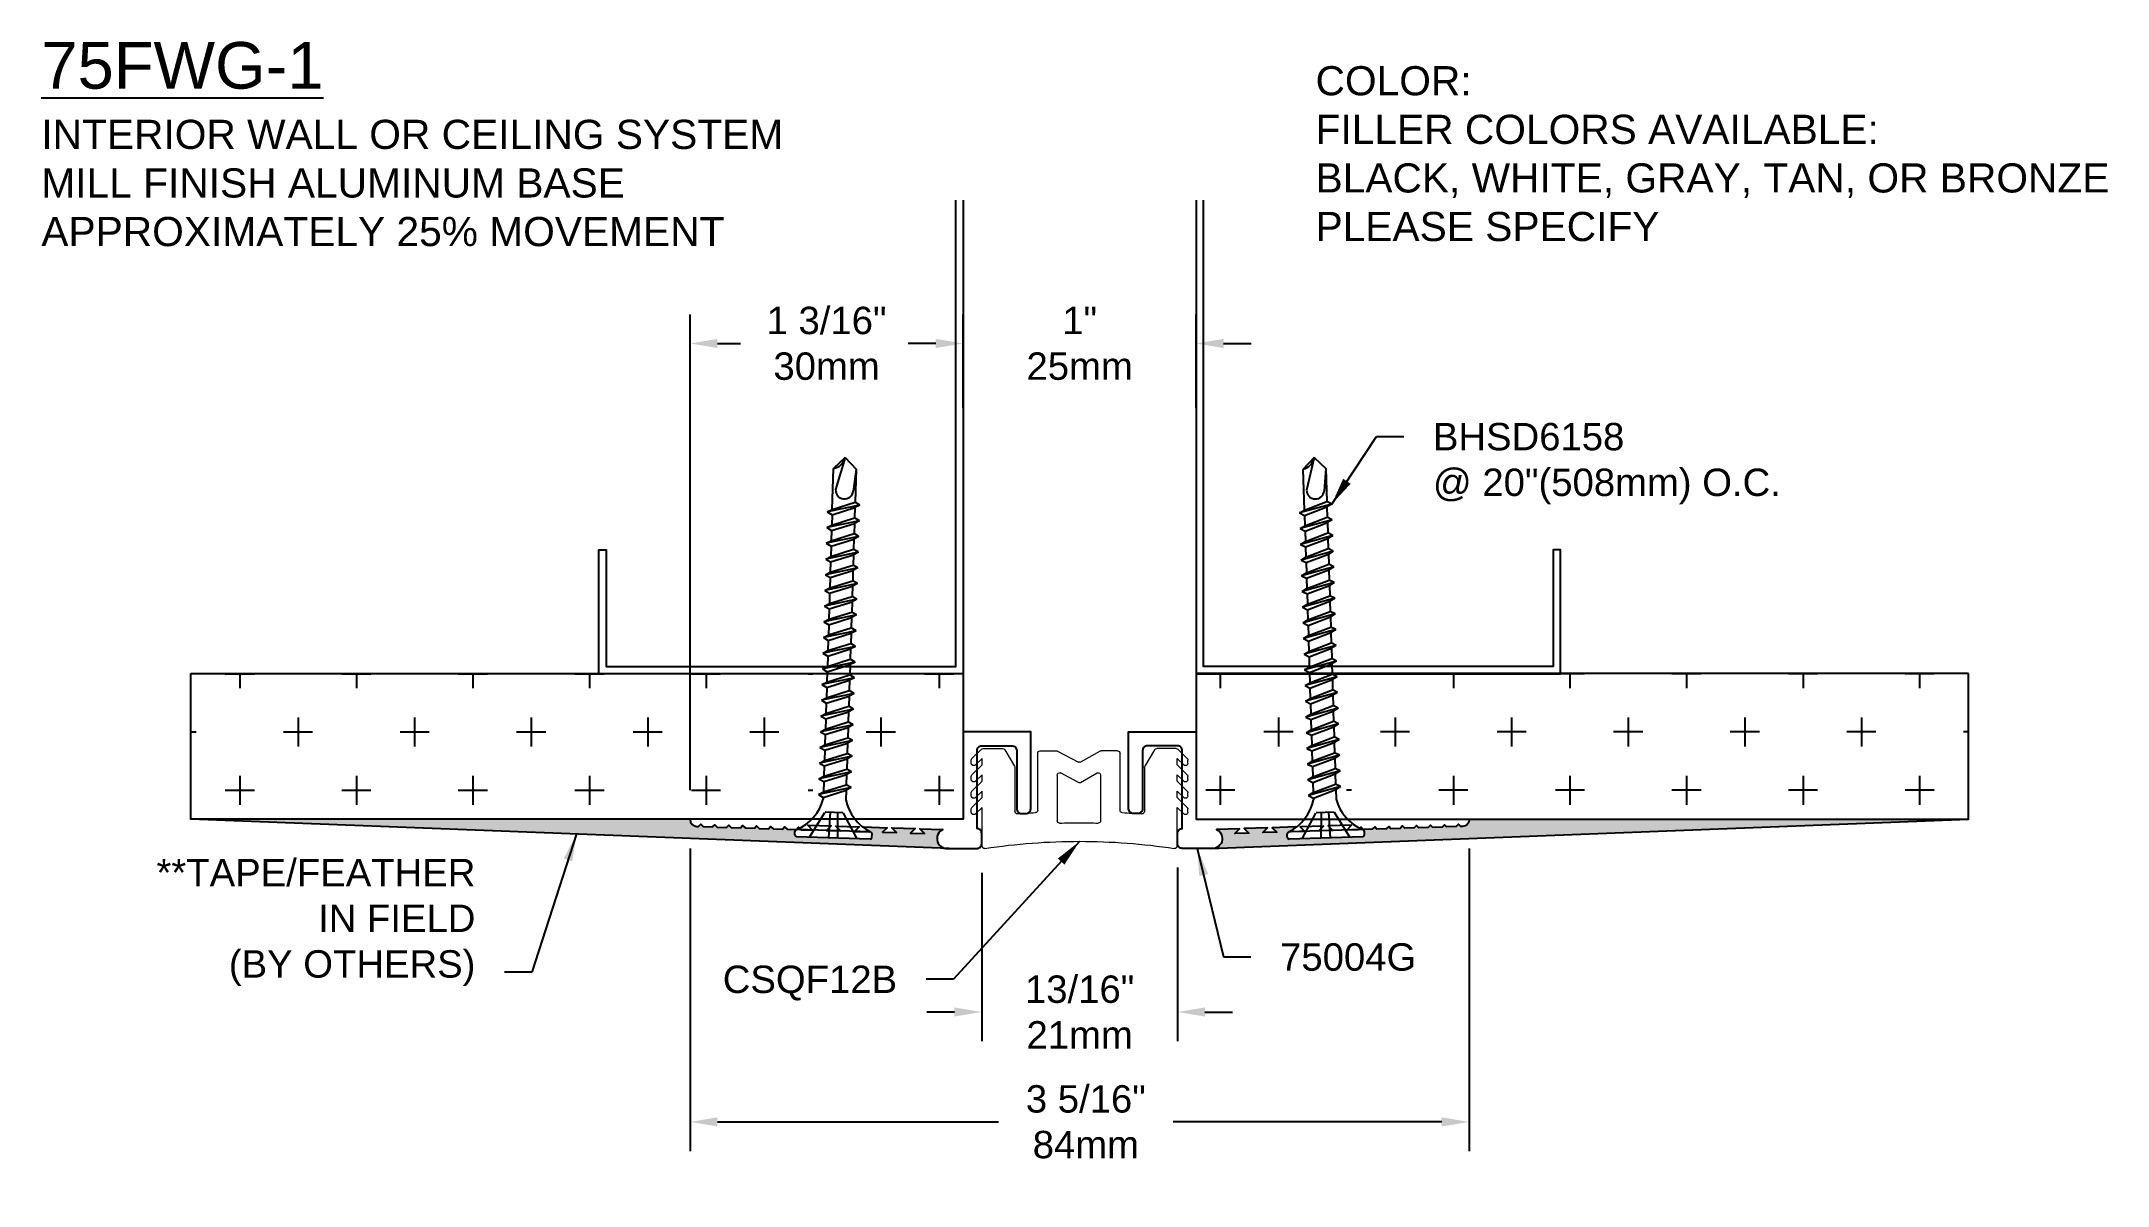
# Model space of a CAD drawing. Header units: inches. Extents: x -0.03 to 8.84, y -0.53 to 4.37.
import ezdxf

# ---------------------------------------------------------------- set-up
doc = ezdxf.new("R2010")
doc.units = ezdxf.units.IN
doc.header["$MEASUREMENT"] = 0
doc.linetypes.add('HIDDEN2', pattern=[0.1875, 0.125, -0.0625])
for name, color, linetype in [('Anchors', 4, 'Continuous'), ('Conditions', 1, 'Continuous'), ('Dimensions', 3, 'Continuous'), ('Fillers', 2, 'Continuous'), ('Metals', 7, 'Continuous'), ('Text', 2, 'Continuous')]:
    doc.layers.add(name, color=color, linetype=linetype)
doc.styles.add('ARIAL', font='arial.ttf')
doc.dimstyles.new('ARIAL', dxfattribs={"dimtxt": 0.1175, "dimasz": 0.1175, "dimexe": 0.125, "dimexo": 0.125, "dimgap": 0.125, "dimtad": 0, "dimtih": 1, "dimtoh": 1, "dimdec": 4, "dimzin": 0, "dimdsep": 46, "dimlunit": 4, "dimtxsty": 'ARIAL', "dimcen": 0.09, "dimadec": 0, "dimazin": 0, "dimtfac": 1, "dimtdec": 4, "dimtofl": 0, "dimtmove": 0, "dimatfit": 3, "dimfxl": 0, "dimfrac": 2, "dimtolj": 1, "dimtzin": 0, "dimarcsym": 0})

# ---------------------------------------------------------------- blocks, each defined once
blk = doc.blocks.new('75004G')
blk.add_lwpolyline([(-36.103, -43.0482), (-36.1127, -43.0385), (-36.123, -43.0488), (-36.163, -43.05), (-36.1727, -43.0403), (-36.183, -43.0506), (-36.223, -43.0519), (-36.2327, -43.0422), (-36.243, -43.0525), (-36.283, -43.0538), (-36.2927, -43.0441), (-36.303, -43.0544), (-36.343, -43.0556), (-36.3527, -43.0459), (-36.363, -43.0562), (-36.403, -43.0575), (-36.4127, -43.0478), (-36.423, -43.0581), (-36.463, -43.0594), (-36.4727, -43.0497), (-36.483, -43.06), (-36.5327, -43.0615), (-36.5127, -43.0409), (-36.6127, -43.044), (-36.5927, -43.0634), (-36.6527, -43.0653), (-36.6327, -43.0446), (-36.7327, -43.0477), (-36.7127, -43.0671), (-36.7727, -43.069), (-36.7527, -43.0484), (-36.8527, -43.0515), (-36.8327, -43.0709), (-36.8927, -43.0727), (-36.8727, -43.0521), (-36.9727, -43.0552), (-36.9527, -43.0746), (-37.0127, -43.0765), (-36.9927, -43.0558), (-37.0918, -43.0589, -0.898994), (-37.1184, -43.1402), (-37.2382, -43.1402, -0.414214), (-37.2582, -43.1202), (-37.2582, -43.0752, -0.414214), (-37.2382, -43.0552), (-37.2382, -42.7202, 0.414214), (-37.2582, -42.7002), (-37.3882, -42.7002, 0.414214), (-37.4082, -42.7202), (-37.4082, -42.9702, -0.414214), (-37.4282, -42.9902), (-37.4482, -42.9902, -0.414214), (-37.4682, -42.9702), (-37.4682, -42.6402), (-37.1782, -42.6402), (-37.1782, -43.0152), (-36.0071, -43.0152), (-36.0071, -43.0161, -0.405134), (-36.0362, -43.0461), (-36.043, -43.0463), (-36.0527, -43.0366), (-36.063, -43.0469)], format="xyb", close=True)
blk = doc.blocks.new('*D1')
at = {"layer": 'Defpoints', "color": 0}
for p in [(3.9274, 3.0771), (3.9274, 2.6765), (4.9274, 2.6765)]:
    blk.add_point(p, dxfattribs=at)
at = {"layer": 'Dimensions', "color": 0, "lineweight": -2}
for p, q in [((3.9274, 2.8015), (3.9274, 3.2021)), ((4.9274, 2.8015), (4.9274, 3.2021)), ((3.8099, 3.0771), (3.6924, 3.0771)), ((5.0449, 3.0771), (5.1624, 3.0771))]:
    blk.add_line(p, q, dxfattribs=at)
at = {"layer": 'Dimensions', "color": 0}
for points in [[(3.8099, 3.0967), (3.8099, 3.0576), (3.9274, 3.0771)], [(5.0449, 3.0967), (5.0449, 3.0576), (4.9274, 3.0771)]]:
    blk.add_solid(points, dxfattribs=at)
at = {"layer": 'Dimensions', "color": 0, "insert": (4.4274, 3.0771), "char_height": 0.1175, "attachment_point": 5, "style": 'ARIAL'}
blk.add_mtext('\\A1;1"\\P25mm', dxfattribs=at)
blk = doc.blocks.new('*D2')
at = {"layer": 'Defpoints', "color": 0}
for p in [(3.9274, 3.0771), (3.9274, 2.6765), (2.7563, 1.0369)]:
    blk.add_point(p, dxfattribs=at)
at = {"layer": 'Dimensions', "color": 0, "lineweight": -2}
for p, q in [((2.7563, 1.1619), (2.7563, 3.2021)), ((3.9274, 2.8015), (3.9274, 3.2021)), ((2.8738, 3.0771), (2.9723, 3.0771)), ((3.8099, 3.0771), (3.7114, 3.0771))]:
    blk.add_line(p, q, dxfattribs=at)
at = {"layer": 'Dimensions', "color": 0}
for points in [[(2.8738, 3.0967), (2.8738, 3.0576), (2.7563, 3.0771)], [(3.8099, 3.0967), (3.8099, 3.0576), (3.9274, 3.0771)]]:
    blk.add_solid(points, dxfattribs=at)
at = {"layer": 'Dimensions', "color": 0, "insert": (3.3418, 3.0771), "char_height": 0.1175, "attachment_point": 5, "style": 'ARIAL'}
blk.add_mtext('\\A1;1 3/16"\\P30mm', dxfattribs=at)
blk = doc.blocks.new('*D3')
at = {"layer": 'Defpoints', "color": 0}
for p in [(4.0074, 0.9319), (4.8474, 0.9544), (4.0074, 0.2103)]:
    blk.add_point(p, dxfattribs=at)
at = {"layer": 'Dimensions', "color": 0, "lineweight": -2}
for p, q in [((4.0074, 0.8069), (4.0074, 0.0853)), ((4.8474, 0.8294), (4.8474, 0.0853)), ((3.8899, 0.2103), (3.7724, 0.2103)), ((4.9649, 0.2103), (5.0824, 0.2103))]:
    blk.add_line(p, q, dxfattribs=at)
at = {"layer": 'Dimensions', "color": 0}
for points in [[(3.8899, 0.2299), (3.8899, 0.1908), (4.0074, 0.2103)], [(4.9649, 0.2299), (4.9649, 0.1908), (4.8474, 0.2103)]]:
    blk.add_solid(points, dxfattribs=at)
at = {"layer": 'Dimensions', "color": 0, "insert": (4.4274, 0.2103), "char_height": 0.1175, "attachment_point": 5, "style": 'ARIAL'}
blk.add_mtext('\\A1;13/16"\\P21mm', dxfattribs=at)
blk = doc.blocks.new('*D4')
at = {"layer": 'Defpoints', "color": 0}
for p in [(2.7563, 1.0369), (6.0984, 1.036), (2.7563, -0.261)]:
    blk.add_point(p, dxfattribs=at)
at = {"layer": 'Dimensions', "color": 0, "lineweight": -2}
for p, q in [((2.7563, 0.9119), (2.7563, -0.386)), ((6.0984, 0.911), (6.0984, -0.386)), ((2.8738, -0.261), (4.0788, -0.261)), ((5.9809, -0.261), (4.8289, -0.261))]:
    blk.add_line(p, q, dxfattribs=at)
at = {"layer": 'Dimensions', "color": 0}
for points in [[(2.8738, -0.2414), (2.8738, -0.2806), (2.7563, -0.261)], [(5.9809, -0.2414), (5.9809, -0.2806), (6.0984, -0.261)]]:
    blk.add_solid(points, dxfattribs=at)
at = {"layer": 'Dimensions', "color": 0, "insert": (4.4539, -0.261), "char_height": 0.1175, "attachment_point": 5, "style": 'ARIAL'}
blk.add_mtext('\\A1;3 5/16"\\P84mm', dxfattribs=at)
blk = doc.blocks.new('CSQF12B')
h = blk.add_hatch(color=256)
h.dxf.hatch_style = 1
h.paths.add_polyline_path([(0.0565, 0.4282, 0.460373), (0.045, 0.4183), (0.045, 0.2524), (0.0171, 0.2804, 0.668179), (0, 0.2733), (0, 0.2591, 0.198912), (0.0029, 0.2521), (0.045, 0.21), (0.045, 0.1824), (0.0171, 0.2104, 0.668179), (0, 0.2033), (0, 0.1891, 0.198912), (0.0029, 0.1821), (0.045, 0.14), (0.045, 0.1124), (0.0171, 0.1404, 0.668179), (0, 0.1333), (0, 0.1191, 0.198912), (0.0029, 0.1121), (0.045, 0.07), (0.045, 0.0424), (0.0171, 0.0704, 0.668179), (0, 0.0633), (0, 0.0491, 0.198912), (0.0029, 0.0421), (0.0421, 0.0029, 0.198912), (0.0491, 0), (0.1292, 0, 0.267949), (0.1379, 0.005), (0.1787, 0.0756, 0.131652), (0.18, 0.0806), (0.18, 0.2698, -0.442532), (0.191, 0.2797, 0.004205), (0.2648, 0.2748, -0.402093), (0.2744, 0.2648), (0.2744, 0.02, 0.414214), (0.2844, 0.01), (0.3522, 0.01, 0.107936), (0.3563, 0.0109), (0.4428, 0.0581, -0.107936), (0.447, 0.059, -0.107936), (0.4512, 0.0581), (0.5316, 0.0109, 0.107936), (0.5357, 0.01), (0.6036, 0.01, 0.414214), (0.6136, 0.02), (0.6136, 0.2648, -0.404634), (0.6232, 0.2748, 0.003884), (0.703, 0.2797, -0.442532), (0.714, 0.2698), (0.714, 0.0806, 0.131652), (0.7153, 0.0756), (0.7561, 0.005, 0.267949), (0.7648, 0), (0.8449, 0, 0.198912), (0.8519, 0.0029), (0.8911, 0.0421, 0.198912), (0.894, 0.0491), (0.894, 0.0633, 0.668179), (0.8769, 0.0704), (0.849, 0.0424), (0.849, 0.07), (0.8911, 0.1121, 0.198912), (0.894, 0.1191), (0.894, 0.1333, 0.668179), (0.8769, 0.1404), (0.849, 0.1124), (0.849, 0.14), (0.8911, 0.1821, 0.198912), (0.894, 0.1891), (0.894, 0.2033, 0.668179), (0.8769, 0.2104), (0.849, 0.1824), (0.849, 0.21), (0.8911, 0.2521, 0.198912), (0.894, 0.2591), (0.894, 0.2733, 0.668179), (0.8769, 0.2804), (0.849, 0.2524), (0.849, 0.4183, 0.460373), (0.8375, 0.4282, -0.038767), (0.447, 0.3978, -0.038767)])
h.paths.add_polyline_path([(0.447, 0.3179, 0.010105), (0.523, 0.3197, -0.429277), (0.5336, 0.3097), (0.5336, 0.1136, -0.546586), (0.5194, 0.1045), (0.4512, 0.1461, 0.107936), (0.447, 0.147, 0.107936), (0.4428, 0.1461), (0.3685, 0.1045, -0.546586), (0.3544, 0.1136), (0.3544, 0.3097, -0.42734), (0.3648, 0.3197, 0.009366)], flags=16)
at = {"color": 7, "linetype": 'Continuous', "lineweight": 15}
for points in [[(0.447, 0.3978, -0.038767), (0.0565, 0.4282, 0.460373), (0.045, 0.4183), (0.045, 0.2524), (0.0171, 0.2804, 0.668179), (0, 0.2733), (0, 0.2591, 0.198912), (0.0029, 0.2521), (0.045, 0.21), (0.045, 0.1824), (0.0171, 0.2104, 0.668179), (0, 0.2033), (0, 0.1891, 0.198912), (0.0029, 0.1821), (0.045, 0.14), (0.045, 0.1124), (0.0171, 0.1404, 0.668179), (0, 0.1333), (0, 0.1191, 0.198912), (0.0029, 0.1121), (0.045, 0.07), (0.045, 0.0424), (0.0171, 0.0704, 0.668179), (0, 0.0633), (0, 0.0491, 0.198912), (0.0029, 0.0421), (0.0421, 0.0029, 0.198912), (0.0491, 0), (0.1292, 0, 0.267949), (0.1379, 0.005), (0.1787, 0.0756, 0.131652), (0.18, 0.0806), (0.18, 0.2698, -0.442532), (0.191, 0.2797, 0.004223), (0.2651, 0.2748, -0.392684), (0.2744, 0.2648), (0.2744, 0.02, 0.414214), (0.2844, 0.01), (0.3522, 0.01, 0.107936), (0.3563, 0.0109), (0.4428, 0.0581, -0.107936), (0.447, 0.059, -0.107936)], [(0.447, 0.3978, 0.038767), (0.8375, 0.4282, -0.460373), (0.849, 0.4183), (0.849, 0.2524), (0.8769, 0.2804, -0.668179), (0.894, 0.2733), (0.894, 0.2591, -0.198912), (0.8911, 0.2521), (0.849, 0.21), (0.849, 0.1824), (0.8769, 0.2104, -0.668179), (0.894, 0.2033), (0.894, 0.1891, -0.198912), (0.8911, 0.1821), (0.849, 0.14), (0.849, 0.1124), (0.8769, 0.1404, -0.668179), (0.894, 0.1333), (0.894, 0.1191, -0.198912), (0.8911, 0.1121), (0.849, 0.07), (0.849, 0.0424), (0.8769, 0.0704, -0.668179), (0.894, 0.0633), (0.894, 0.0491, -0.198912), (0.8911, 0.0421), (0.8519, 0.0029, -0.198912), (0.8449, 0), (0.7648, 0, -0.267949), (0.7561, 0.005), (0.7153, 0.0756, -0.131652), (0.714, 0.0806), (0.714, 0.2698, 0.442532), (0.703, 0.2797, -0.003904), (0.6228, 0.2748, 0.392684), (0.6136, 0.2648), (0.6136, 0.02, -0.414214), (0.6036, 0.01), (0.5357, 0.01, -0.107936), (0.5316, 0.0109), (0.4512, 0.0581, 0.107936), (0.447, 0.059, 0.107936)], [(0.447, 0.147, 0.107936), (0.4428, 0.1461), (0.3685, 0.1045, -0.546586), (0.3544, 0.1136), (0.3544, 0.3097, -0.42533), (0.3647, 0.3197, 0.009374), (0.447, 0.3179, 0.009374)], [(0.447, 0.147, -0.107936), (0.4512, 0.1461), (0.5194, 0.1045, 0.546586), (0.5336, 0.1136), (0.5336, 0.3097, 0.42533), (0.5232, 0.3197, -0.010123), (0.447, 0.3179, -0.009374)]]:
    blk.add_lwpolyline(points, format="xyb", dxfattribs=at)
blk = doc.blocks.new('BHSD6158')
for p, q in [((-0.1577, 0), (0.1577, 0)), ((-0.1655, -0.0078), (-0.1655, -0.0232)), ((-0.1577, -0.031), (0.1577, -0.031)), ((0.1655, -0.0078), (0.1655, -0.0232)), ((-0.0485, -0.2063), (-0.0485, -0.1655)), ((0.0485, -0.1727), (-0.0485, -0.2063)), ((0.0485, -0.1727), (0.0485, -0.1655)), ((0.0695, -0.1843), (0.0485, -0.1727)), ((-0.0695, -0.218), (0.0695, -0.1843)), ((-0.0695, -0.218), (-0.0485, -0.2063)), ((-0.0695, -0.218), (-0.0485, -0.2296)), ((-0.0695, -0.2853), (0.0695, -0.2516)), ((0.0485, -0.1959), (-0.0485, -0.2296)), ((-0.0485, -0.2737), (-0.0485, -0.2296)), ((0.0485, -0.24), (-0.0485, -0.2737)), ((0.0485, -0.2633), (-0.0485, -0.2969)), ((0.0695, -0.1843), (0.0485, -0.1959)), ((0.0485, -0.24), (0.0485, -0.1959)), ((0.0695, -0.2516), (0.0485, -0.24)), ((0.0695, -0.2516), (0.0485, -0.2633)), ((0.0485, -0.3073), (0.0485, -0.2633)), ((-0.0695, -0.2853), (-0.0485, -0.2737)), ((-0.0695, -0.2853), (-0.0485, -0.2969)), ((-0.0695, -0.3527), (0.0695, -0.319)), ((-0.0695, -0.3527), (-0.0485, -0.341)), ((-0.0695, -0.3527), (-0.0485, -0.3643)), ((-0.0485, -0.341), (-0.0485, -0.2969)), ((0.0485, -0.3073), (-0.0485, -0.341)), ((0.0485, -0.3306), (-0.0485, -0.3643)), ((0.0695, -0.319), (0.0485, -0.3073)), ((0.0695, -0.319), (0.0485, -0.3306)), ((0.0485, -0.3747), (0.0485, -0.3306)), ((-0.0695, -0.42), (0.0695, -0.3863)), ((-0.0695, -0.42), (-0.0485, -0.4084)), ((-0.0695, -0.42), (-0.0485, -0.4316)), ((-0.0485, -0.4084), (-0.0485, -0.3643)), ((0.0485, -0.3747), (-0.0485, -0.4084)), ((0.0485, -0.398), (-0.0485, -0.4316)), ((-0.0485, -0.4757), (-0.0485, -0.4316)), ((0.0485, -0.442), (-0.0485, -0.4757)), ((0.0695, -0.3863), (0.0485, -0.3747)), ((0.0695, -0.3863), (0.0485, -0.398)), ((0.0485, -0.442), (0.0485, -0.398)), ((0.0695, -0.4537), (0.0485, -0.442)), ((-0.0695, -0.4873), (0.0695, -0.4537)), ((-0.0695, -0.4873), (-0.0485, -0.4757)), ((-0.0695, -0.4873), (-0.0485, -0.499)), ((-0.0695, -0.5547), (0.0695, -0.521)), ((0.0485, -0.4653), (-0.0485, -0.499)), ((-0.0485, -0.5431), (-0.0485, -0.499)), ((0.0485, -0.5094), (-0.0485, -0.5431)), ((0.0695, -0.4537), (0.0485, -0.4653)), ((0.0485, -0.5094), (0.0485, -0.4653)), ((0.0695, -0.521), (0.0485, -0.5094)), ((0.0695, -0.521), (0.0485, -0.5326)), ((-0.0695, -0.5547), (-0.0485, -0.5431)), ((-0.0695, -0.5547), (-0.0485, -0.5663)), ((-0.0695, -0.622), (0.0695, -0.5884)), ((-0.0695, -0.622), (-0.0485, -0.6104)), ((0.0485, -0.5326), (-0.0485, -0.5663)), ((-0.0485, -0.6104), (-0.0485, -0.5663)), ((0.0485, -0.5767), (-0.0485, -0.6104)), ((0.0485, -0.6), (-0.0485, -0.6337)), ((0.0485, -0.5767), (0.0485, -0.5326)), ((0.0695, -0.5884), (0.0485, -0.5767)), ((0.0695, -0.5884), (0.0485, -0.6)), ((0.0485, -0.6441), (0.0485, -0.6)), ((-0.0695, -0.622), (-0.0485, -0.6337)), ((-0.0695, -0.6894), (0.0695, -0.6557)), ((-0.0695, -0.6894), (-0.0485, -0.6777)), ((-0.0695, -0.6894), (-0.0485, -0.701)), ((-0.0485, -0.6777), (-0.0485, -0.6337)), ((0.0485, -0.6441), (-0.0485, -0.6777)), ((0.0485, -0.6673), (-0.0485, -0.701)), ((-0.0485, -0.7451), (-0.0485, -0.701)), ((0.0695, -0.6557), (0.0485, -0.6441)), ((0.0695, -0.6557), (0.0485, -0.6673)), ((0.0485, -0.7114), (0.0485, -0.6673)), ((-0.0695, -0.7567), (0.0695, -0.723)), ((-0.0695, -0.7567), (-0.0485, -0.7451)), ((-0.0695, -0.7567), (-0.0485, -0.7684)), ((-0.0695, -0.8241), (0.0695, -0.7904)), ((0.0485, -0.7114), (-0.0485, -0.7451)), ((0.0485, -0.7347), (-0.0485, -0.7684)), ((-0.0485, -0.8124), (-0.0485, -0.7684)), ((0.0485, -0.7788), (-0.0485, -0.8124)), ((0.0695, -0.723), (0.0485, -0.7114)), ((0.0695, -0.723), (0.0485, -0.7347)), ((0.0485, -0.7788), (0.0485, -0.7347)), ((0.0695, -0.7904), (0.0485, -0.7788)), ((0.0695, -0.7904), (0.0485, -0.802)), ((-0.0695, -0.8241), (-0.0485, -0.8124)), ((-0.0695, -0.8241), (-0.0485, -0.8357)), ((-0.0695, -0.8914), (0.0695, -0.8577)), ((-0.0695, -0.8914), (-0.0485, -0.8798)), ((0.0485, -0.802), (-0.0485, -0.8357)), ((-0.0485, -0.8798), (-0.0485, -0.8357)), ((0.0485, -0.8461), (-0.0485, -0.8798)), ((0.0485, -0.8694), (-0.0485, -0.903)), ((0.0485, -0.8461), (0.0485, -0.802)), ((0.0695, -0.8577), (0.0485, -0.8461)), ((0.0695, -0.8577), (0.0485, -0.8694)), ((0.0485, -0.9135), (0.0485, -0.8694)), ((-0.0695, -0.8914), (-0.0485, -0.903)), ((-0.0695, -0.9588), (0.0695, -0.9251)), ((-0.0695, -0.9588), (-0.0485, -0.9471)), ((-0.0695, -0.9588), (-0.0485, -0.9704)), ((-0.0485, -0.9471), (-0.0485, -0.903)), ((0.0485, -0.9135), (-0.0485, -0.9471)), ((0.0485, -0.9367), (-0.0485, -0.9704)), ((-0.0485, -1.0145), (-0.0485, -0.9704)), ((0.0695, -0.9251), (0.0485, -0.9135)), ((0.0695, -0.9251), (0.0485, -0.9367)), ((0.0485, -0.9808), (0.0485, -0.9367)), ((-0.0695, -1.0261), (0.0695, -0.9924)), ((-0.0695, -1.0261), (-0.0485, -1.0145)), ((-0.0695, -1.0261), (-0.0485, -1.0377)), ((-0.0695, -1.0934), (0.0695, -1.0598)), ((0.0485, -0.9808), (-0.0485, -1.0145)), ((0.0485, -1.0041), (-0.0485, -1.0377)), ((-0.0485, -1.0818), (-0.0485, -1.0377)), ((0.0485, -1.0481), (-0.0485, -1.0818)), ((0.0695, -0.9924), (0.0485, -0.9808)), ((0.0695, -0.9924), (0.0485, -1.0041)), ((0.0485, -1.0481), (0.0485, -1.0041)), ((0.0695, -1.0598), (0.0485, -1.0481)), ((0.0695, -1.0598), (0.0485, -1.0714)), ((-0.0695, -1.0934), (-0.0485, -1.0818)), ((-0.0695, -1.0934), (-0.0485, -1.1051)), ((-0.0695, -1.1608), (0.0695, -1.1271)), ((-0.0695, -1.1608), (-0.0485, -1.1492)), ((0.0485, -1.0714), (-0.0485, -1.1051)), ((-0.0485, -1.1492), (-0.0485, -1.1051)), ((0.0485, -1.1155), (-0.0485, -1.1492)), ((0.0485, -1.1387), (-0.0485, -1.1724)), ((0.0485, -1.1155), (0.0485, -1.0714)), ((0.0695, -1.1271), (0.0485, -1.1155)), ((0.0695, -1.1271), (0.0485, -1.1387)), ((0.0485, -1.1828), (0.0485, -1.1387)), ((-0.0695, -1.1608), (-0.0485, -1.1724)), ((-0.0695, -1.2281), (0.0695, -1.1945)), ((-0.0695, -1.2281), (-0.0485, -1.2165)), ((-0.0695, -1.2281), (-0.0485, -1.2398)), ((-0.0485, -1.2165), (-0.0485, -1.1724)), ((0.0485, -1.1828), (-0.0485, -1.2165)), ((0.0485, -1.2061), (-0.0485, -1.2398)), ((-0.0485, -1.2838), (-0.0485, -1.2398)), ((0.0695, -1.1945), (0.0485, -1.1828)), ((0.0695, -1.1945), (0.0485, -1.2061)), ((0.0485, -1.2502), (0.0485, -1.2061)), ((-0.0695, -1.2955), (0.0695, -1.2618)), ((-0.0695, -1.2955), (-0.0485, -1.2838)), ((-0.0695, -1.2955), (-0.0485, -1.3071)), ((-0.0695, -1.3628), (0.0695, -1.3292)), ((0.0485, -1.2502), (-0.0485, -1.2838)), ((0.0485, -1.2734), (-0.0485, -1.3071)), ((-0.0485, -1.3512), (-0.0485, -1.3071)), ((0.0485, -1.3175), (-0.0485, -1.3512)), ((0.0695, -1.2618), (0.0485, -1.2502)), ((0.0695, -1.2618), (0.0485, -1.2734)), ((0.0485, -1.3175), (0.0485, -1.2734)), ((0.0695, -1.3292), (0.0485, -1.3175)), ((0.0695, -1.3292), (0.0485, -1.3408)), ((-0.0695, -1.3628), (-0.0485, -1.3512)), ((-0.0695, -1.3628), (-0.0485, -1.3745)), ((-0.0695, -1.4302), (0.0695, -1.3965)), ((0.0485, -1.3408), (-0.0485, -1.3745)), ((-0.0485, -1.4185), (-0.0485, -1.3745)), ((0.0485, -1.3849), (-0.0485, -1.4185)), ((0.0485, -1.4081), (-0.0485, -1.4418)), ((0.0485, -1.3849), (0.0485, -1.3408)), ((0.0695, -1.3965), (0.0485, -1.3849)), ((0.0695, -1.3965), (0.0485, -1.4081)), ((0.0485, -1.4081), (0.0485, -1.5837)), ((-0.0695, -1.4302), (-0.0485, -1.4185)), ((-0.0695, -1.4302), (-0.0485, -1.4418)), ((-0.0485, -1.5837), (-0.0485, -1.4418)), ((-0.0485, -1.5837), (-0.0385, -1.4887)), ((0, -1.6322), (0.0367, -1.4933)), ((0, -1.6322), (-0.0485, -1.5837)), ((0, -1.6322), (0.0485, -1.5837))]:
    blk.add_line(p, q)
at = {"linetype": 'HIDDEN2'}
for p, q in [((-0.1026, 0), (-0.0382, -0.1106)), ((-0.0199, 0), (-0.0159, -0.1106)), ((0.0199, 0), (0.0159, -0.1106)), ((0.1026, 0), (0.0382, -0.1106)), ((0.0382, -0.1106), (-0.0382, -0.1106))]:
    blk.add_line(p, q, dxfattribs=at)
for centre, radius, start, end in [((-0.1577, -0.0078), 0.00781, 90, 180), ((0.1577, -0.0078), 0.00781, 0, 90), ((-0.1577, -0.0232), 0.00781, 180, 270), ((-0.2432, -0.212), 0.2002, 13.43937, 64.70603), ((0.2432, -0.212), 0.2002, 115.29397, 166.56063), ((0.1577, -0.0232), 0.00781, 270, 0), ((-0.0009, -1.4919), 0.0377, 357.78791, 175.12637), ((0.0619, -1.6456), 0.0633, 102.22033, 167.77967)]:
    blk.add_arc(centre, radius, start, end)

msp = doc.modelspace()

# ---------------------------------------------------------------- hatches: boundary and pattern name
at = {"layer": 'Conditions'}
h = msp.add_hatch(dxfattribs=at)
h.set_pattern_fill('CROSS', color=256, style=0)
h.set_pattern_definition([(360, (-0.23793, 5.6609), (0.25, -0.25), [0.125, -0.375]), (270, (-0.17543, 5.7234), (-0.25, -0.25), [0.125, -0.375])])
h.paths.add_polyline_path([(3.2824, 1.0369), (3.2824, 1.07947), (3.25919, 1.09232), (3.2824, 1.10518), (3.2824, 1.16281), (3.25919, 1.17566), (3.2824, 1.18851), (3.2824, 1.24614), (3.25919, 1.25899), (3.2824, 1.27184), (3.2824, 1.32947), (3.25919, 1.34232), (3.2824, 1.35518), (3.2824, 1.41281), (3.25919, 1.42566), (3.2824, 1.43851), (3.2824, 1.49614), (3.25919, 1.50899), (3.2824, 1.52184), (3.2824, 1.57947), (3.25919, 1.59232), (3.2824, 1.60518), (3.2824, 1.6619), (0.61509, 1.6619), (0.61509, 1.0369)])
h.paths.add_polyline_path([(3.43119, 1.30066), (3.4074, 1.28749), (3.4074, 1.23049), (3.43119, 1.21732), (3.4074, 1.20416), (3.4074, 1.14716), (3.43119, 1.13399), (3.4074, 1.12083), (3.4074, 1.06382), (3.43119, 1.05066), (3.4074, 1.03749), (3.4074, 1.0369), (3.92739, 1.0369), (3.92739, 1.6619), (3.4074, 1.6619), (3.4074, 1.64716), (3.43119, 1.63399), (3.4074, 1.62083), (3.4074, 1.56382), (3.43119, 1.55066), (3.4074, 1.53749), (3.4074, 1.48049), (3.43119, 1.46732), (3.4074, 1.45416), (3.4074, 1.39716), (3.43119, 1.38399), (3.4074, 1.37083), (3.4074, 1.31382)])
h = msp.add_hatch(dxfattribs=at)
h.set_pattern_fill('CROSS', color=256, style=0)
h.set_pattern_definition([(180, (9.0927, 5.6609), (-0.25, -0.25), [0.125, -0.375]), (270, (9.0302, 5.7234), (0.25, -0.25), [0.125, -0.375])])
h.paths.add_polyline_path([(8.2397, 1.0369), (8.2397, 1.6619), (5.57238, 1.6619), (5.57238, 1.61745), (5.5956, 1.6046), (5.57238, 1.59175), (5.57238, 1.53412), (5.5956, 1.52127), (5.57238, 1.50842), (5.57238, 1.45079), (5.5956, 1.43793), (5.57238, 1.42508), (5.57238, 1.36745), (5.5956, 1.3546), (5.57238, 1.34175), (5.57238, 1.28412), (5.5956, 1.27127), (5.57238, 1.25842), (5.57238, 1.20079), (5.5956, 1.18793), (5.57238, 1.17508), (5.57238, 1.11745), (5.5956, 1.1046), (5.57238, 1.09175), (5.57238, 1.04854), (5.57873, 1.0369)])
h.paths.add_polyline_path([(5.4236, 1.31293), (5.44738, 1.3261), (5.44738, 1.3831), (5.4236, 1.39627), (5.44738, 1.40943), (5.44738, 1.46644), (5.4236, 1.4796), (5.44738, 1.49277), (5.44738, 1.54977), (5.4236, 1.56293), (5.44738, 1.5761), (5.44738, 1.6331), (5.4236, 1.64627), (5.44738, 1.65943), (5.44738, 1.6619), (4.92739, 1.6619), (4.92739, 1.0369), (5.44102, 1.0369), (5.44738, 1.04854), (5.44738, 1.04977), (5.4236, 1.06293), (5.44738, 1.0761), (5.44738, 1.1331), (5.4236, 1.14627), (5.44738, 1.15943), (5.44738, 1.21644), (5.4236, 1.2296), (5.44738, 1.24277), (5.44738, 1.29977)])
h = msp.add_hatch(color=256, dxfattribs=at)
h.dxf.hatch_style = 1
h.paths.add_polyline_path([(3.841, 0.99317), (3.74191, 0.99625), (3.76191, 0.97562), (3.70191, 0.97748), (3.72191, 0.99687), (3.62191, 0.99998), (3.64191, 0.97935), (3.58191, 0.98122), (3.60191, 1.0006), (3.50191, 1.00371), (3.51291, 0.99236, 0.0239117), (3.52952, 0.98285, -0.4142136), (3.53708, 0.97479), (3.53661, 0.95943, -0.4142136), (3.52855, 0.95186), (3.21333, 0.96167, -0.4142136), (3.20577, 0.96972), (3.20624, 0.98509, -0.3228807), (3.21181, 0.99233), (3.2122, 0.99272), (3.17223, 0.99396), (3.16191, 1.00429), (3.1522, 0.99458), (3.11223, 0.99583), (3.10191, 1.00615), (3.0922, 0.99645), (3.05223, 0.99769), (3.04191, 1.00802), (3.0322, 0.99832), (2.99223, 0.99956), (2.98191, 1.00989), (2.9722, 1.00018), (2.93223, 1.00143), (2.92191, 1.01175), (2.9122, 1.00205), (2.87223, 1.00329), (2.86191, 1.01362), (2.8522, 1.00392), (2.81223, 1.00516), (2.80191, 1.01549), (2.7922, 1.00578), (2.78541, 1.006, -0.4051336), (2.75635, 1.03598), (2.75635, 1.0369), (0.61509, 1.0369), (3.84647, 0.91271, -0.6958244)])
h = msp.add_hatch(color=256, dxfattribs=at)
h.dxf.hatch_style = 1
h.paths.add_polyline_path([(8.2397, 1.0369), (6.09844, 1.0369), (6.09844, 1.03598, -0.4051336), (6.06937, 1.006), (6.06258, 1.00578), (6.05287, 1.01549), (6.04255, 1.00516), (6.00258, 1.00392), (5.99287, 1.01362), (5.98255, 1.00329), (5.94258, 1.00205), (5.93287, 1.01175), (5.92255, 1.00143), (5.88258, 1.00018), (5.87287, 1.00989), (5.86255, 0.99956), (5.82258, 0.99832), (5.81287, 1.00802), (5.80255, 0.99769), (5.76258, 0.99645), (5.75287, 1.00615), (5.74255, 0.99583), (5.70258, 0.99458), (5.69287, 1.00429), (5.68255, 0.99396), (5.64258, 0.99272), (5.63287, 1.00242), (5.6287, 0.99824, 0.0162934), (5.64049, 0.99265, -0.4142136), (5.64854, 0.98509), (5.64902, 0.96972, -0.4142136), (5.64145, 0.96167), (5.32623, 0.95186, -0.4142136), (5.31818, 0.95943), (5.3177, 0.97479, -0.4142136), (5.32526, 0.98285, 0.0239117), (5.34187, 0.99236), (5.35287, 1.00371), (5.25287, 1.0006), (5.27287, 0.98122), (5.21287, 0.97935), (5.23287, 0.99998), (5.13287, 0.99687), (5.15287, 0.97748), (5.09287, 0.97562), (5.11287, 0.99625), (5.01378, 0.99317, -0.6958244), (5.00832, 0.91271)])

# ---------------------------------------------------------------- linework, layer by layer
for p, q in [((3.86762, 0.9119), (0.61509, 1.0369)), ((4.98717, 0.9119), (8.2397, 1.0369))]:
    msp.add_line(p, q, dxfattribs=at)
for points in [[(3.92739, 3.69216), (3.92739, 1.66091), (2.36489, 1.66091), (2.36489, 2.19216), (2.39614, 2.19216), (2.39614, 1.69216), (3.89614, 1.69216), (3.89614, 3.69216)], [(4.92739, 3.69216), (4.92739, 1.66091), (6.48989, 1.66091), (6.48989, 2.19216), (6.45864, 2.19216), (6.45864, 1.69216), (4.95864, 1.69216), (4.95864, 3.69216)], [(0.61509, 1.6619), (3.92739, 1.6619), (3.92739, 1.0369), (0.61509, 1.0369), (0.61509, 1.6619)], [(8.2397, 1.6619), (4.92739, 1.6619), (4.92739, 1.0369), (8.2397, 1.0369), (8.2397, 1.6619)]]:
    msp.add_lwpolyline(points, dxfattribs=at)

# ---------------------------------------------------------------- block references
at = {"layer": 'Anchors'}
for p, rotation in [((3.37094, 0.95676), 178.2180946968491), ((5.48384, 0.95676), 181.7819053031473)]:
    msp.add_blockref('BHSD6158', p, dxfattribs=dict(at, rotation=rotation))
at = {"layer": 'Fillers', "xscale": -1.04, "rotation": 180}
msp.add_blockref('CSQF12B', (3.96235, 1.34003), dxfattribs=at)
at = {"layer": 'Metals', "xscale": -1, "rotation": 359.9999999999888}
msp.add_blockref('75004G', (-33.25079, 44.05208), dxfattribs=at)
at = {"layer": 'Metals', "rotation": 1.119104808822158e-11}
msp.add_blockref('75004G', (42.10557, 44.05208), dxfattribs=at)

# ---------------------------------------------------------------- texts
at = {"layer": 'Fillers', "char_height": 0.1175, "style": 'ARIAL'}
for s, insert, attachment_point in [('BHSD6158\\P@ 20"(508mm) O.C.', (5.94258, 2.73648), 1), ('**TAPE/FEATHER\\PIN FIELD\\P(BY OTHERS)', (1.8356, 0.32243), 9), ('75004G', (5.2871, 0.50506), 1)]:
    msp.add_mtext(s, dxfattribs=dict(at, insert=insert, attachment_point=attachment_point))
at = {"layer": 'Text', "attachment_point": 1, "style": 'ARIAL'}
for s, insert, char_height, width in [('{\\L75FWG-1\\P\\H0.625x;\\lINTERIOR WALL OR CEILING SYSTEM\\PMILL FINISH ALUMINUM BASE\\PAPPROXIMATELY 25% MOVEMENT}', (-0.0264, 4.36979), 0.2, 4.3125), ('COLOR:{\\L                           \\~\\P}FILLER COLORS AVAILABLE:\\PBLACK, WHITE, GRAY, TAN, OR BRONZE\\PPLEASE SPECIFY', (5.43926, 4.26633), 0.125, 3.6275705)]:
    msp.add_mtext(s, dxfattribs=dict(at, insert=insert, char_height=char_height, width=width))
at = {"layer": 'Text', "insert": (3.64441, 0.40925), "char_height": 0.1175, "attachment_point": 3, "style": 'ARIAL'}
msp.add_mtext('\\A1;CSQF12B', dxfattribs=at)

# ---------------------------------------------------------------- dimensions: what is measured, and where the dimension line sits
at = {"layer": 'Dimensions'}
for base, p1, p2, text, picture, middle in [((3.92739, 3.07714), (2.75628, 1.0369), (3.92739, 2.67653), '<>\\P30mm', '*D2', (3.34183, 3.07714)), ((2.75628, -0.26101), (6.09844, 1.03598), (2.75628, 1.0369), '<>\\P84mm', '*D4', (4.45387, -0.26101)), ((4.00739, 0.21034), (4.84739, 0.9544), (4.00739, 0.9319), '<>\\P21mm', '*D3', (4.42739, 0.21034))]:
    dim = msp.add_linear_dim(base=base, p1=p1, p2=p2, text=text, dimstyle='ARIAL', dxfattribs=at)
    dim.commit()
    dim.dimension.update_dxf_attribs({"geometry": picture, "text_midpoint": middle, "dimtype": 160})
dim = msp.add_linear_dim(base=(3.92739, 3.07714), p1=(4.92739, 2.67653), p2=(3.92739, 2.67653), text='<>\\P25mm', dimstyle='ARIAL', dxfattribs=at)
dim.commit()
dim.dimension.update_dxf_attribs({"geometry": '*D1', "text_midpoint": (4.42739, 3.07714)})

# ---------------------------------------------------------------- leaders
at = {"layer": 'Fillers', "annotation_type": 0, "has_hookline": 1}
for points, hookline_direction, text_width in [([(5.50883, 2.3884), (5.70008, 2.67773), (5.81758, 2.67773)], 0, 1.46963), ([(2.26903, 0.9744), (2.0781, 0.38118), (1.9606, 0.38118)], 1, 1.36095), ([(4.9318, 0.9119), (5.0446, 0.44631), (5.1621, 0.44631)], 0, 0.5661)]:
    msp.add_leader(points, dimstyle='ARIAL', dxfattribs=dict(at, hookline_direction=hookline_direction, text_width=text_width))
at = {"layer": 'Text'}
msp.add_leader([(4.42723, 0.94218), (3.88691, 0.3505), (3.76941, 0.3505)], dimstyle='ARIAL', dxfattribs=at)

doc.saveas('drawing.dxf')
